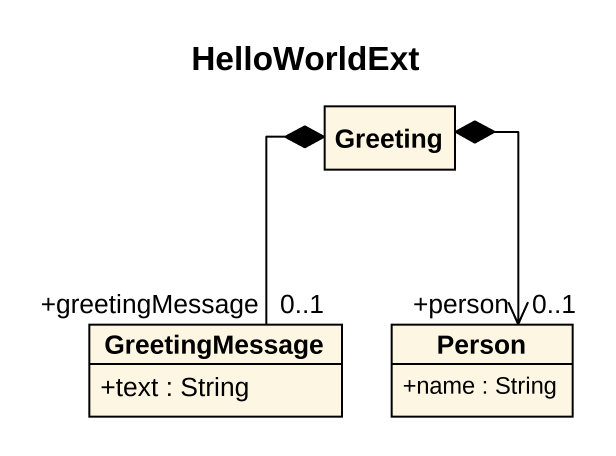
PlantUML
@startuml
title HelloWorldExt
hide circle
hide empty members
skinparam classAttributeIconSize 0
class Greeting
class GreetingMessage {
  +text : String
}
class "Person" as Person_ {
  +name : String
}
Greeting *-- "+greetingMessage\n0..1" GreetingMessage
Greeting *--> "+person\n0..1" Person_
@enduml
